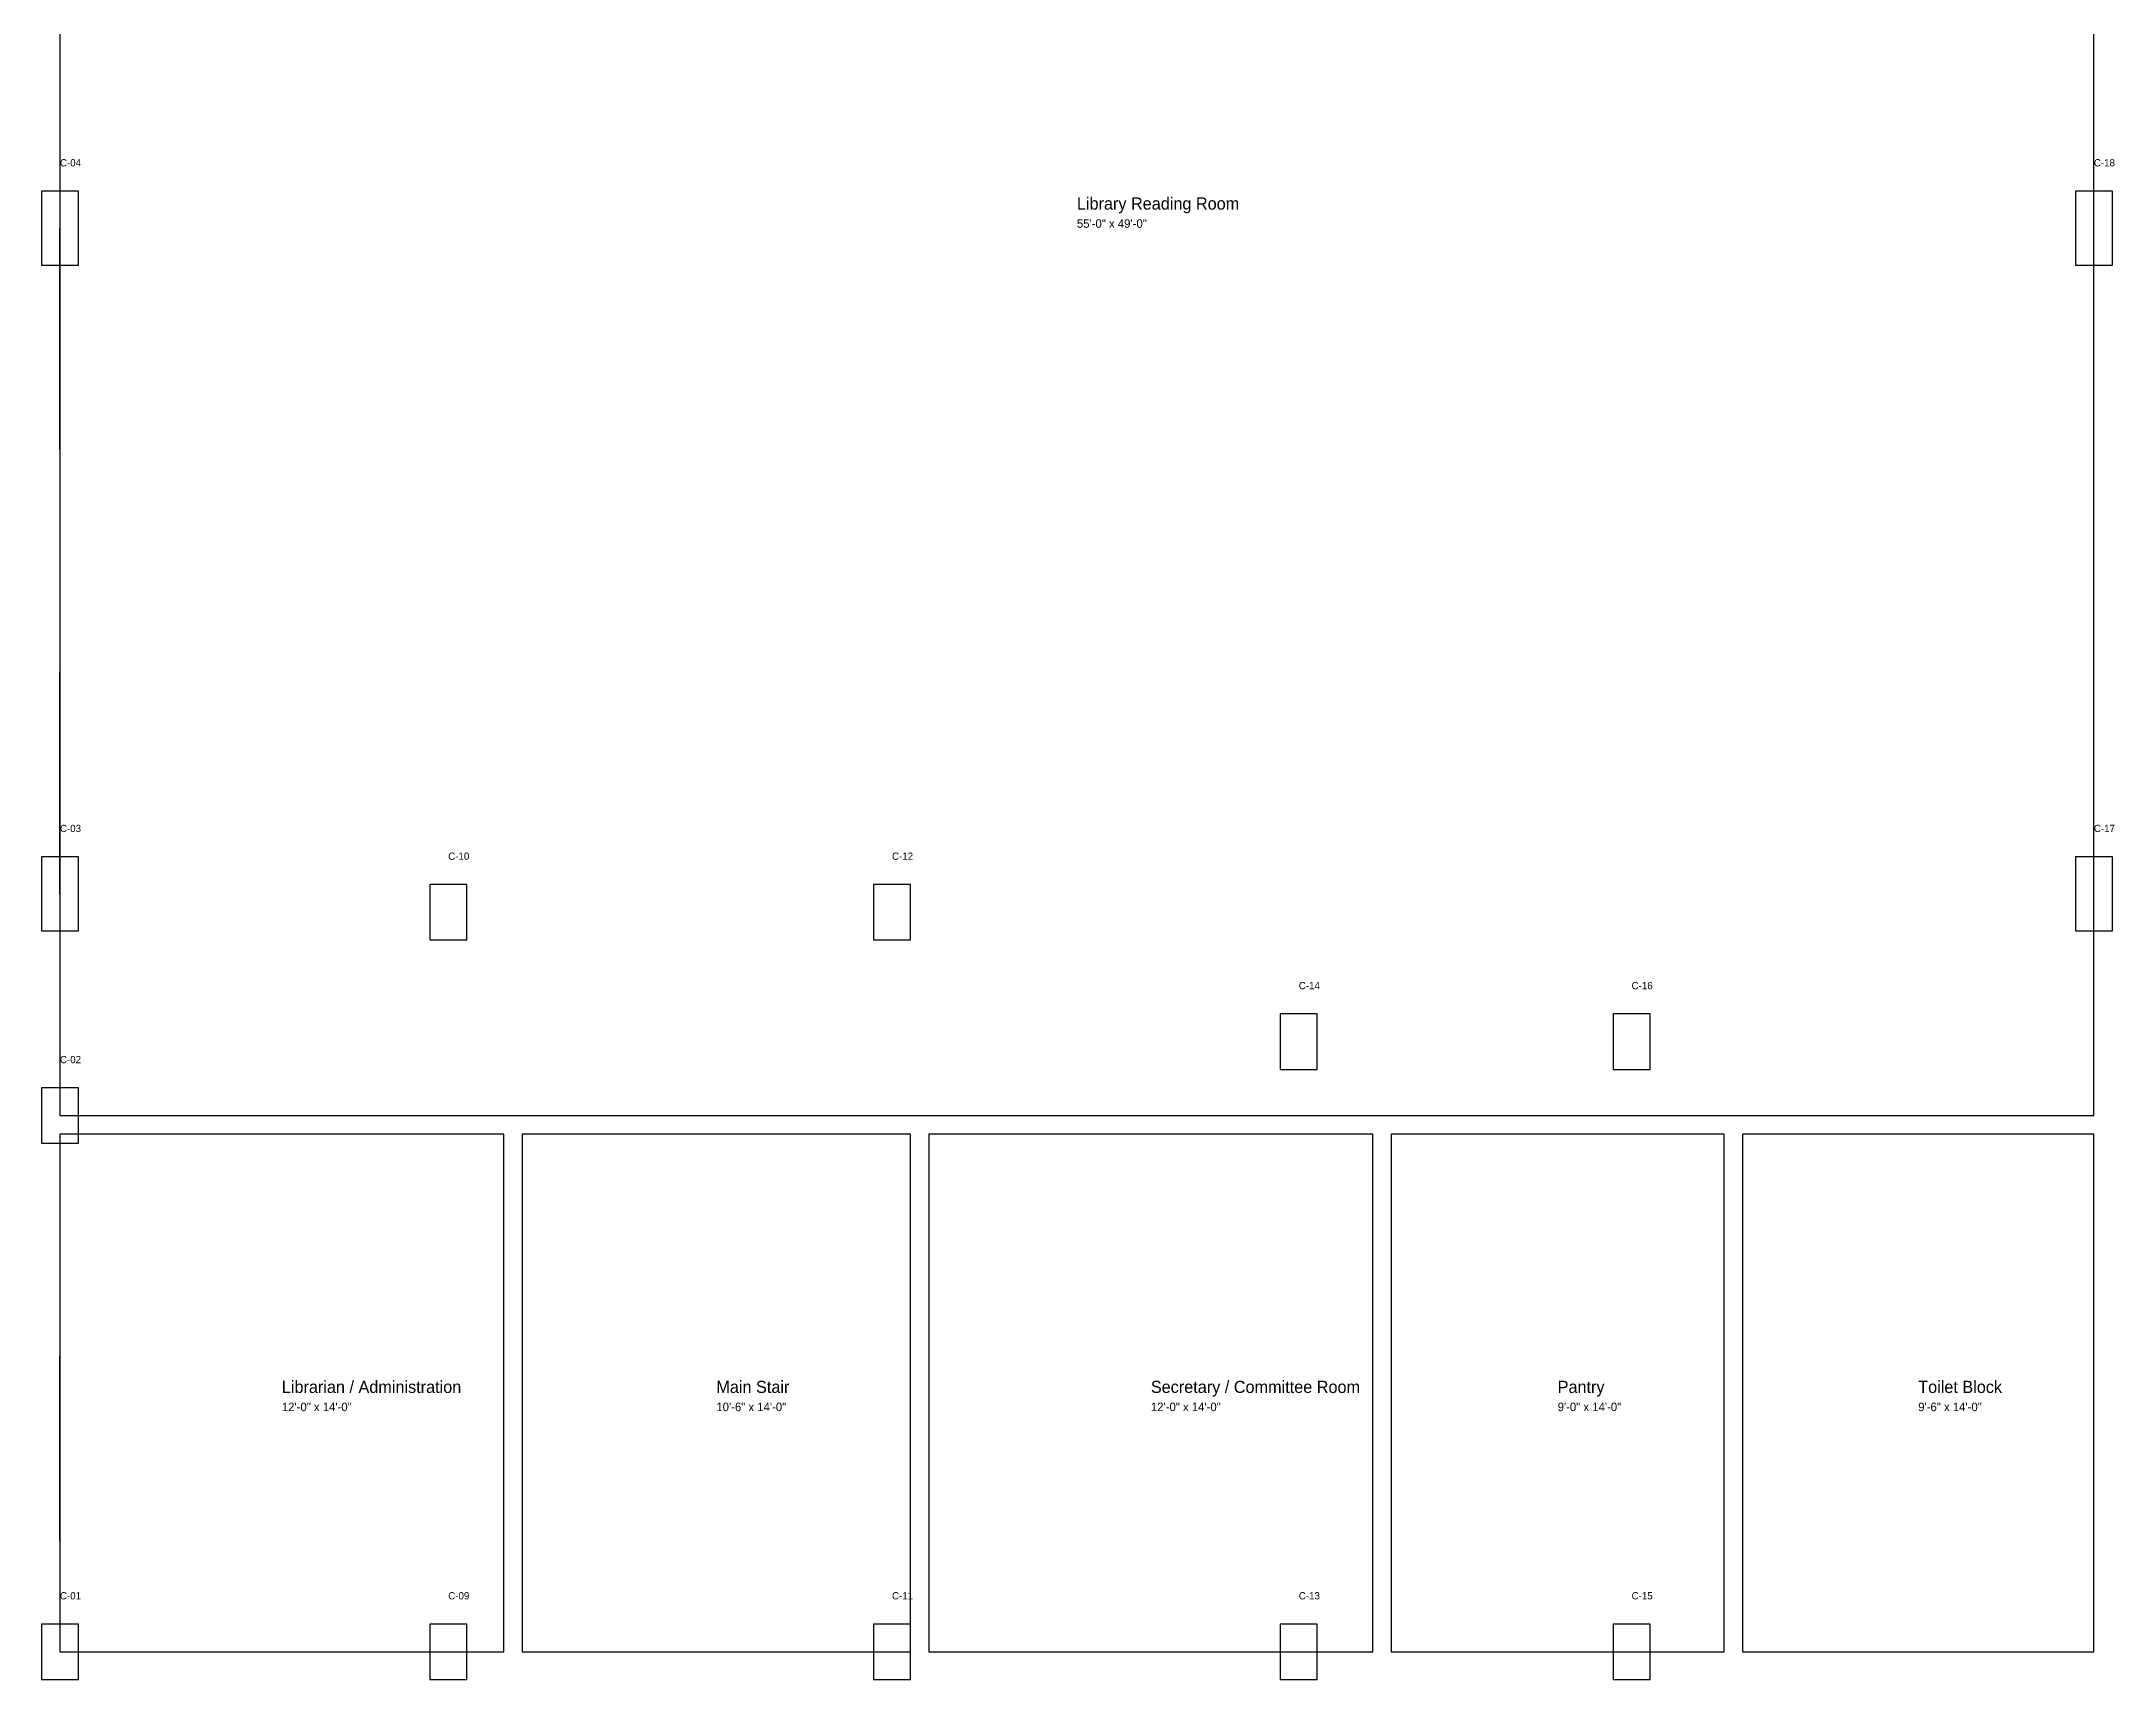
# Model space of a CAD drawing. Header units: millimetres. Extents: x 0 to 17087, y -76 to 28991.
# Drawn here: x 0 to 17087, y -76 to 13425 of the extents above; entities that cross this region are included whole.
import ezdxf

# ---------------------------------------------------------------- set-up
doc = ezdxf.new("R2010")
doc.units = ezdxf.units.MM
for name, color, linetype in [('COLUMNS', 7, 'Continuous'), ('DOORS', 1, 'Continuous'), ('TEXT', 7, 'Continuous'), ('WALLS', 7, 'Continuous'), ('WINDOWS', 5, 'Continuous')]:
    doc.layers.add(name, color=color, linetype=linetype)

msp = doc.modelspace()

# ---------------------------------------------------------------- linework, layer by layer
at = {"layer": 'COLUMNS'}
for points in [[(0, 11582.4), (304.8, 11582.4), (304.8, 12192), (0, 12192), (0, 11582.4)], [(16764, 11582.4), (17068.8, 11582.4), (17068.8, 12192), (16764, 12192), (16764, 11582.4)], [(0, 6096), (304.8, 6096), (304.8, 6705.6), (0, 6705.6), (0, 6096)], [(16764, 6096), (17068.8, 6096), (17068.8, 6705.6), (16764, 6705.6), (16764, 6096)], [(3200.4, 6019.8), (3505.2, 6019.8), (3505.2, 6477), (3200.4, 6477), (3200.4, 6019.8)], [(6858, 6019.8), (7162.8, 6019.8), (7162.8, 6477), (6858, 6477), (6858, 6019.8)], [(10210.8, 4953), (10515.6, 4953), (10515.6, 5410.2), (10210.8, 5410.2), (10210.8, 4953)], [(12954, 4953), (13258.8, 4953), (13258.8, 5410.2), (12954, 5410.2), (12954, 4953)], [(0, 4343.4), (304.8, 4343.4), (304.8, 4800.6), (0, 4800.6), (0, 4343.4)], [(0, -76.2), (304.8, -76.2), (304.8, 381), (0, 381), (0, -76.2)], [(3200.4, -76.2), (3505.2, -76.2), (3505.2, 381), (3200.4, 381), (3200.4, -76.2)], [(6858, -76.2), (7162.8, -76.2), (7162.8, 381), (6858, 381), (6858, -76.2)], [(10210.8, -76.2), (10515.6, -76.2), (10515.6, 381), (10210.8, 381), (10210.8, -76.2)], [(12954, -76.2), (13258.8, -76.2), (13258.8, 381), (12954, 381), (12954, -76.2)]]:
    msp.add_lwpolyline(points, dxfattribs=at)
at = {"layer": 'DOORS'}
for p, q in [((7772.4, 4572), (8991.6, 4572)), ((3810, 1676.4), (3810, 2590.8)), ((5029.2, 152.4), (6096, 152.4)), ((8382, 152.4), (9448.8, 152.4)), ((12039.6, 152.4), (12954, 152.4)), ((14935.2, 152.4), (15849.6, 152.4))]:
    msp.add_line(p, q, dxfattribs=at)
at = {"layer": 'WALLS'}
for points in [[(152.4, 4572), (16916.4, 4572), (16916.4, 19507.2), (152.4, 19507.2), (152.4, 4572)], [(152.4, 152.4), (3810, 152.4), (3810, 4419.6), (152.4, 4419.6), (152.4, 152.4)], [(3962.4, 152.4), (7162.8, 152.4), (7162.8, 4419.6), (3962.4, 4419.6), (3962.4, 152.4)], [(7315.2, 152.4), (10972.8, 152.4), (10972.8, 4419.6), (7315.2, 4419.6), (7315.2, 152.4)], [(11125.2, 152.4), (13868.4, 152.4), (13868.4, 4419.6), (11125.2, 4419.6), (11125.2, 152.4)], [(14020.8, 152.4), (16916.4, 152.4), (16916.4, 4419.6), (14020.8, 4419.6), (14020.8, 152.4)]]:
    msp.add_lwpolyline(points, dxfattribs=at)
at = {"layer": 'WINDOWS'}
for p, q in [((152.4, 10058.4), (152.4, 11887.2)), ((16916.4, 10058.4), (16916.4, 11887.2)), ((152.4, 6400.8), (152.4, 8229.6)), ((16916.4, 6400.8), (16916.4, 8229.6)), ((152.4, 1066.8), (152.4, 2590.8)), ((16916.4, 1066.8), (16916.4, 1981.2)), ((609.6, 152.4), (1828.8, 152.4)), ((7924.8, 152.4), (9448.8, 152.4)), ((11582.4, 152.4), (12496.8, 152.4)), ((14478, 152.4), (15392.4, 152.4))]:
    msp.add_line(p, q, dxfattribs=at)

# ---------------------------------------------------------------- texts
at = {"layer": 'TEXT'}
for s, height, p in [('C-04', 60, (152.4, 12395.2)), ('C-18', 60, (16916.4, 12395.2)), ('Library Reading Room', 100, (8534.4, 12039.6)), ('55\'-0" x 49\'-0"', 70, (8534.4, 11889.6)), ('C-03', 60, (152.4, 6908.8)), ('C-17', 60, (16916.4, 6908.8)), ('C-10', 60, (3352.8, 6680.2)), ('C-12', 60, (7010.4, 6680.2)), ('C-14', 60, (10363.2, 5613.4)), ('C-16', 60, (13106.4, 5613.4)), ('C-02', 60, (152.4, 5003.8)), ('Librarian / Administration', 100, (1981.2, 2286)), ('Main Stair', 100, (5562.6, 2286)), ('Secretary / Committee Room', 100, (9144, 2286)), ('Pantry', 100, (12496.8, 2286)), ('Toilet Block', 100, (15468.6, 2286)), ('12\'-0" x 14\'-0"', 70, (1981.2, 2136)), ('10\'-6" x 14\'-0"', 70, (5562.6, 2136)), ('12\'-0" x 14\'-0"', 70, (9144, 2136)), ('9\'-0" x 14\'-0"', 70, (12496.8, 2136)), ('9\'-6" x 14\'-0"', 70, (15468.6, 2136)), ('C-01', 60, (152.4, 584.2)), ('C-09', 60, (3352.8, 584.2)), ('C-11', 60, (7010.4, 584.2)), ('C-13', 60, (10363.2, 584.2)), ('C-15', 60, (13106.4, 584.2))]:
    msp.add_text(s, height=height, dxfattribs=at).set_placement(p)

doc.saveas('drawing.dxf')
